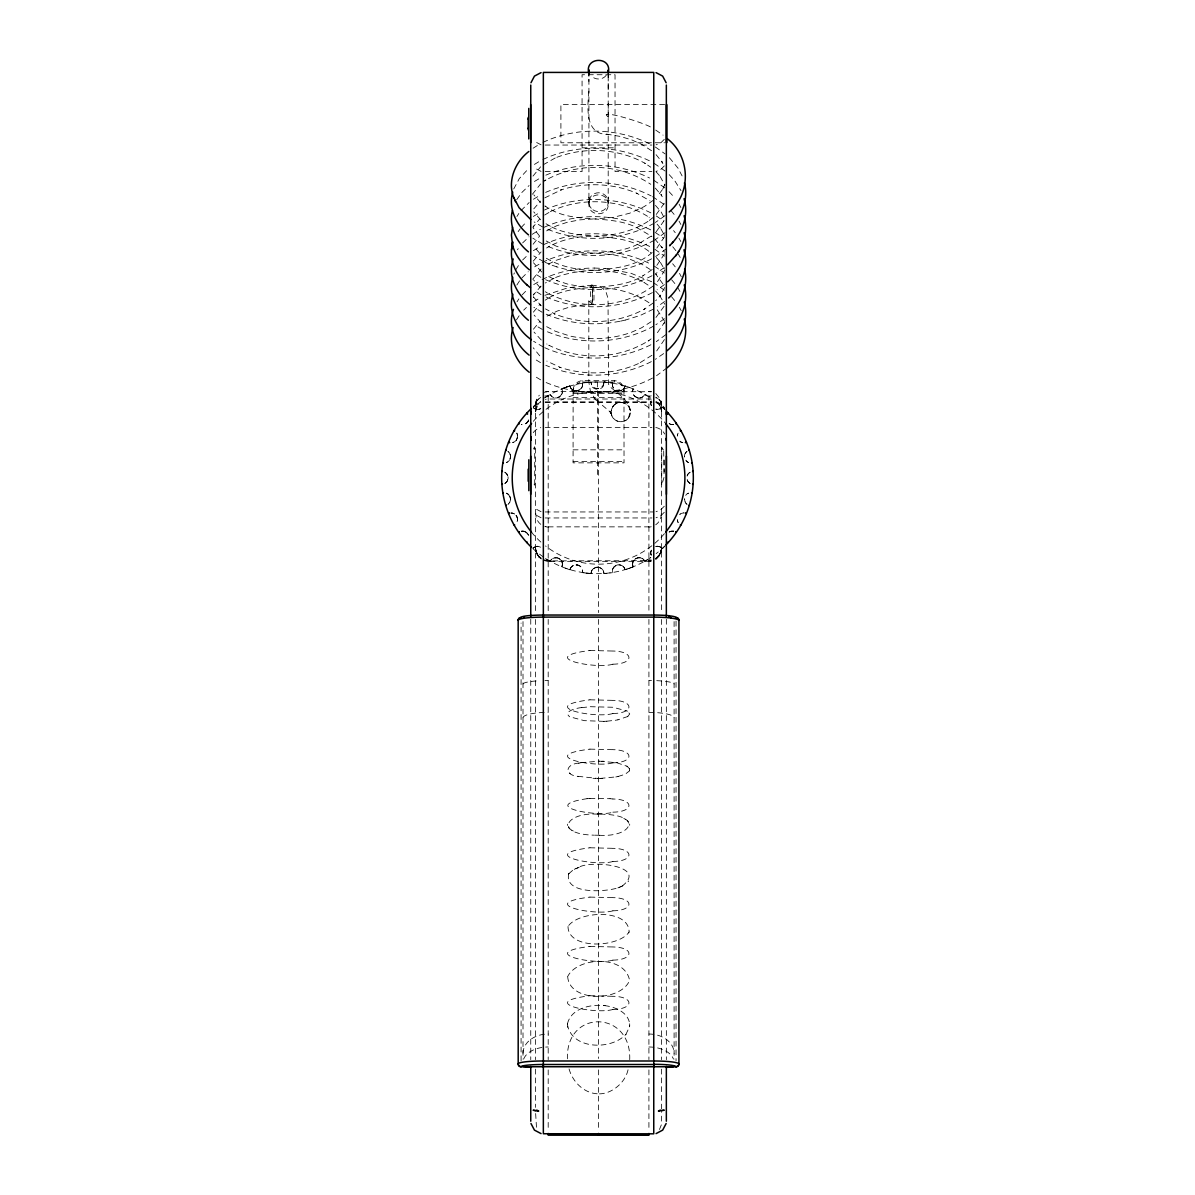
<?xml version="1.0" encoding="UTF-8"?>
<svg xmlns="http://www.w3.org/2000/svg" width="1195" height="1195" viewBox="0 0 1195 1195"><rect width="100%" height="100%" fill="white"/><g stroke="black" fill="none" stroke-linecap="round" stroke-linejoin="round"><path stroke-width="0.75" stroke-dasharray="5 3.75" d="M521.08 1060.787L521.08 623.043M588.911 202.478L588.911 201.268M588.911 91.164C587.342 107.684 584.624 135.408 608.718 134.363M588.911 81.484L588.911 79.228M588.911 76.405L588.911 74.493M608.195 89.774L608.195 80.005M608.195 77.705L608.195 74.792M651.215 395.844L648.93 396.426M650.05 560.948L649.273 560.993L651.215 560.679L548.191 560.888L548.191 559.947M630.377 410.766L628.495 404.761M548.191 396.441L548.191 395.679L544.726 396.038M648.915 560.515L651.215 559.962M663.688 451.202L664.076 477.193L661.716 485.2L661.716 446.96L663.688 451.202M664.196 460.06L664.181 471.009M661.507 548.385L661.298 550.805M629.72 1059.651C631.662 1010.089 565.728 1008.565 567.401 1058.8M535.599 404.373L536.48 400.071L535.599 404.283L535.599 612.736M548.191 560.515L544.726 560.515L548.176 560.888L545.488 558.513M510.564 456.52L509.921 459.328M567.431 1024.205C571.12 1049.658 611.198 1050.584 626.06 1034.243M629.675 1026.027L629.675 1023.771M548.176 560.858L545.323 560.365L548.191 560.694L545.906 560.679L547.833 560.993L547.056 560.948M603.983 382.385L603.356 384.82M535.599 404.283L536.002 402.536M535.614 404.015L536.48 399.474L539.289 395.201M535.599 411.588L537.66 404.597L535.644 410.527M535.599 404.971L535.808 401.834M655.816 559.499L659.461 555.839L661.507 548.535M597.739 814.168C565.295 811.988 554.047 834.14 593.706 835.156M599.382 835.275C631.826 837.381 643.179 815.363 603.4 814.273M567.431 824.147L567.431 825.476M629.675 825.297L629.675 823.967M650.812 402.058L650.857 404.074A5.631 4.272 33.4 0 0 651.38 405.553M567.491 1023.652C571.285 1008.311 590.33 1004.159 604.102 1005.563M625.851 1034.511L629.616 1026.58M508.084 478.807L508.084 476.88M567.401 1024.488L567.52 1023.368M629.586 1026.863L629.705 1025.743M612.438 383.296L612.452 385.627A9.037 5.915 30.5 0 0 612.587 386.418L613.573 388.226A5.706 4.332 7.7 0 0 621.415 390.182M661.104 551.298C661.91 547.728 660.551 553.584 661.298 550.626L661.298 551.254M661.208 550.85L661.388 549.849L660.103 554.092M661.179 550.97L661.388 549.849M562.337 392.483L561.71 394.44M632.663 563.203L633.29 561.247M588.911 203.419C589.419 192.126 607.523 192.081 608.18 203.284M650.946 551.194L650.767 553.24M567.685 976.659C569.492 1002.724 621.041 1001.813 629.586 980.393C624.925 954.79 577.812 956.627 567.774 976.36M660.94 551.866L661.298 550.417L660.252 553.599M661.029 551.776L661.298 550.626L659.461 555.227M517.495 437.714L516.24 440.313M569.925 569.507L570.956 567.416A8.873 5.721 -6.2 0 1 571.837 566.535M579.097 763.082C565.549 763.874 563.442 775.137 578.335 776.406M629.496 770.805L629.496 768.669M660.626 552.971L661.298 550.417M628.047 1069.809C625.045 1083.492 610.376 1094.949 597.366 1093.784M659.461 554.988L661.029 551.582M664.047 323.606L664.495 322.396L656.324 334.271M568.013 926.498C568.058 950.1 618.935 947.695 629.108 931.966C629.063 908.364 578.171 910.754 568.013 926.498L568.462 925.602M664.764 287.517L659.371 296.763L660.223 295.748L655.711 300.692M664.913 184.403L662.433 189.796L663.135 188.571L657.489 196.279M561.904 566.699L562.412 564.413A9.037 5.915 43.3 0 0 562.442 563.607M591.555 571.076L591.017 573.346A6.483 6.483 0 0 1 597.5 567.177L598.471 567.252M664.913 270.01L657.34 281.93M513.731 188.959L519.302 178.608L527.906 169.331M664.51 253.908L656.608 265.678L657.355 264.842M513.835 274.193L514.403 272.908M664.45 339.574L656.369 351.405L657.145 350.613M664.584 236.655L656.518 248.575M618.024 776.511L625.179 774.255L629.421 770.939M664.121 220.657L655.786 232.308L656.608 231.412M664.047 306.323L655.592 317.96L656.503 317.108M664.241 203.284L655.846 215.04M533.538 449.006L534.703 446.96L534.703 485.2L533.239 482.571M628.645 932.847L629.108 931.966M659.461 1129.514L661.298 1124.928L661.507 1110.364M528.429 420.924L526.622 423.164M655.816 558.842L660.626 552.912M532.417 194.247L540.603 183.955M659.461 554.764L660.626 552.628M533.762 225.87L533.015 227.214L539.498 219.118M515.777 269.846L519.466 263.931M532.686 279.272L541.096 269.024M532.985 176.098L540.618 166.807M534.09 448.005L534.703 446.96M568.686 873.889C564.055 895.01 606.955 891.963 618.786 887.556M622.027 886.167C649.258 865.329 589.374 859.832 578.32 867.57M509.787 502.258L508.562 503.857M685.213 453.443L686.438 451.829A9.037 5.915 -85.2 0 1 687.05 451.247A6.483 6.483 0 0 0 684.436 456.819M533.194 261.182L541.096 251.936M517.495 249.785L518.197 248.635M533.119 244.243L539.528 236.207M536.54 401.415L538.019 399.593M516.852 285.052L519.571 280.84M534.075 293.821L533.284 295.09L541.021 286.113L540.02 287.024M516.419 319.946L519.123 315.764M533.433 329.208L539.961 321.306M516.957 216.459L518.809 213.502M517.002 301.842L518.899 298.884M533.373 312.164L539.991 304.202M516.733 199.67L521.707 192.634L529.086 185.524M533.777 208.871L540.528 201.074M613.095 406.195L611.467 409.452L611.392 414.187M628.48 417.966L630.407 411.02M568.835 873.694L573.003 870.065L579.202 867.241M568.462 874.202L569.059 873.381M628.062 881.731L628.645 880.909M592.137 570.015L593.557 568.521M518.137 231.606L520.258 228.708M581.173 388.569L582.219 386.792A8.873 5.721 -31.9 0 0 582.488 385.641L582.577 383.386M613.827 567.117L612.781 568.895A8.873 5.721 -31.9 0 0 612.512 570.045L612.438 572.39A6.483 6.483 0 0 1 617.382 564.936L618.816 564.772M537.153 400.415L538.945 398.816M664.301 139.337L660.656 142.982L656.055 144.834M664.301 165.911L660.656 169.57L656.055 171.408M664.301 506.217L660.656 509.862L656.055 511.699M664.301 512.267L660.656 515.926L656.055 517.764M659.461 555.122L655.816 558.677L657.818 557.004M613.095 406.21L613.722 405.463M628.48 417.966C624.432 423.822 614.424 422.552 611.9 415.92M521.11 227.618L526.218 222.15M520.975 210.634L529.161 202.523M522.081 294.926L527.339 289.534M521.842 278.002L528.25 271.698M522.633 260.002L528.115 254.669M606.164 75.39C602.624 80.08 594.931 80.244 591.211 75.688M522.618 242.929L529.071 236.759M523.709 310.132L526.442 307.459M613.722 405.463C618.114 400.385 627.27 402.013 629.69 408.257M533.299 548.042L534.718 547.026A8.873 5.721 19.5 0 1 535.898 546.623M623.237 389.182L621.519 390.332M571.763 566.505L573.481 565.369M667.183 367.761L656.533 375.708M666.496 248.65L655.682 256.507M664.196 267.605L656.04 273.401M534.449 406.195L541.066 402.715M665.869 334.66L656.294 341.636M653.292 217.37L647.526 221.732L648.392 221.135C632.977 231.262 614.379 235.639 596.111 236.027M665.107 232.666L655.726 239.329M655.816 558.961L657.818 557.348M653.112 303.022L644.06 309.371L644.882 308.893C617.516 324.054 582.966 325.667 554.121 313.688L555.048 314.076L545.488 308.907M664.495 318.707L655.891 324.726M653.381 200.222L644.239 206.586L629.586 213.248L613.184 217.37L595.259 218.939M665.107 215.593L655.383 222.464M653.172 285.949C622.565 308.415 581.263 310.521 547.355 293.029L548.296 293.611L545.368 291.759M664.539 301.543L657.384 306.757M655.816 558.214L657.818 556.676M538.84 398.697L540.767 397.442M652.231 269.547L642.955 275.776L643.687 275.358C614.26 294.03 576.543 280.362 547.161 298.884L548.161 298.302L545.219 300.154M664.405 284.604L657.116 289.817M651.932 355.288L639.101 363.295L639.818 362.936C614.992 374.588 585.52 375.992 559.574 367.194L560.365 367.462L546.847 361.084M652.171 252.533C624.029 276.896 586.043 264.2 553.957 278.211L554.898 277.808L545.353 282.991M559.962 396.591L557.363 397.83M635.038 559.111L637.637 557.856M651.081 338.902L648.153 341.038L648.99 340.426C619.652 359.217 579.844 360.965 548.819 345.206L549.805 345.743L546.757 343.951M663.643 353.586L655.368 359.307M651.32 236.057L638.309 243.944L639.071 243.586C617.576 255.132 592.765 251.234 569.746 255.835L555.182 260.629L545.473 265.783M651.126 321.739L641.536 327.818L631.02 332.479C611.526 339.32 590.091 340.455 569.925 336.019L555.331 331.254L545.607 326.115M543.142 181.909L545.921 179.967L544.875 180.624C578.35 161.639 618.726 163.282 650.797 184.299M533.433 250.651L539.318 246.902M533.119 148.21L539.064 144.431M543.232 164.761L555.69 157.725L554.794 158.128C583.683 146.417 618.188 148.135 645.405 163.536L644.583 163.028L650.752 167.18M532.268 234.295L540.379 229.261M533.358 216.444L540.558 212.008M627.958 716.432L617.815 719.853M533.702 301.708L540.962 297.301M533.448 199.251L540.782 194.83M544.681 215.04L550.716 211.395L549.775 211.873C581.024 196.622 620.862 198.549 649.961 217.849L649.124 217.266M627.435 716.776L629.75 713.938L627.45 711.115M505.007 483.407L506.56 482.123A5.706 4.332 84.8 0 0 506.725 474.042M689.993 472.279L688.439 473.564A5.706 4.332 84.8 0 0 687.259 475.744M533.717 284.604L540.812 280.347M544.158 398.025L550.088 394.365L548.146 395.5M646.853 560.186L644.897 561.321L650.842 557.662M534.449 181.476L540.558 177.831M544.771 197.862L561.486 189.766L560.664 190.02C585.49 181.939 613.334 183.149 637.308 193.485L636.591 193.157L649.946 200.805M534.419 164.432L539.05 161.579M534.688 266.829L540.857 263.199M546.578 247.992L549.61 246.185L548.669 246.693C562.023 239.418 577.334 236.356 592.436 236.057M546.608 230.874L556.482 225.855L567.207 222.285L579.859 219.865L593.138 218.969M547.086 316.092L557.019 311.148L567.804 307.653L580.456 305.308L593.258 304.486A9.68 0.792 89.5 0 0 593.84 289.952A9.68 0.792 89.5 0 0 592.466 289.952A9.68 0.792 89.5 0 0 593.258 304.486M654.442 240.135C621.519 258.598 579.456 260.54 544.98 245.154M653.77 326.011C621.385 343.951 580.426 345.818 546.399 331.344M660.282 408.66L662.105 407.226A6.483 6.483 0 0 1 655.921 409.273M654.083 223.271C621.654 241.241 580.74 243.183 546.593 228.857M653.441 309.147L640.43 315.346L625.582 320.021M552.688 558.558L554.614 557.826M652.38 292.611C619.757 309.953 578.828 311.522 545.025 296.524M652.515 378.053C619.697 395.53 578.529 397.069 544.576 381.847M652.037 275.731C619.324 292.79 578.514 294.343 544.756 279.316M651.35 361.622C619.085 378.158 579.067 379.771 545.786 365.267M651.604 258.837C622.744 273.969 587.701 276.448 556.676 266.829M650.916 344.743C618.353 361.234 578.096 362.638 544.726 347.685M542.067 279.645C558.244 271.37 576.573 268.053 594.632 268.053M617.905 887.885L621.744 886.302M574.242 869.348L576.169 868.421M620.937 886.705L622.864 885.764M542.142 262.497C575.452 246.319 616.366 247.26 649.482 263.468M542.874 159.503C576.244 143.684 617.023 144.879 650.035 161.086M543.187 244.855C576.782 229.141 617.71 230.351 650.737 246.992M542.963 142.369C576.453 126.491 617.457 127.671 650.468 144.237M544.263 227.244C577.768 211.993 618.442 213.427 651.155 230.097M544.502 210.006C577.887 194.994 618.263 196.264 650.842 212.874M578.992 390.272L576.184 390.914M616.008 565.414L617.382 564.936A6.483 6.483 0 0 1 625.105 569.612M544.95 295.314L568.237 287.711L593.108 285.112M545.667 192.38C578.948 177.891 618.935 179.384 651.185 195.935M545.846 175.172C578.574 161.041 617.621 162.281 649.572 177.995M513.701 442.24L512.521 442.613M577.036 868.048L577.962 867.704M619.144 887.422L620.071 887.063M633.216 566.953L625.134 569.776L633.186 566.908A6.483 6.483 0 0 1 636.263 558.334A6.483 6.483 0 0 1 644.822 561.172L643.313 559.26M543.561 392.408L548.191 391.512L651.215 391.736L648.915 391.512L648.915 612.602M535.838 546.563L537.884 546.279M640.386 397.86L642.312 397.128A8.873 5.721 6.7 0 0 643.254 396.396L644.777 394.619A6.483 6.483 0 0 1 636.263 397.352L635.038 396.591M546.19 314.18C569.507 324.398 596.081 326.041 620.907 321.067M620.593 321.141L625.971 319.931M612.871 910.799C634.291 910.545 634.306 897.893 612.871 897.639M580.815 762.724L599.337 761.155M600.129 778.423L616.291 776.87M578.589 763.187L581.263 762.634M615.843 776.959L618.517 776.406M581.711 707.634L590.39 706.708M606.731 721.212L615.41 720.271M581.86 707.604C578.126 707.709 562.188 711.1 569.656 716.791M615.261 720.301L617.979 719.823M612.871 664.196C634.291 663.942 634.306 651.29 612.871 651.021M612.871 713.52C634.291 713.266 634.306 700.614 612.871 700.345M612.871 762.843C634.291 762.574 634.306 749.937 612.871 749.668M612.871 812.167C634.291 811.898 634.306 799.246 612.871 798.992M612.871 861.476C634.291 861.222 634.306 848.57 612.871 848.316M612.871 960.123C634.291 959.869 634.306 947.217 612.871 946.963M612.871 1009.446C634.291 1009.192 634.306 996.54 612.871 996.286M589.927 650.498L612.915 651.036M589.927 699.807L612.915 700.36M589.927 749.131L612.915 749.683M589.927 798.454L610.077 798.693M589.927 847.778L612.915 848.316M589.927 897.101L612.915 897.639M589.927 946.425L612.915 946.963M589.927 995.749L612.915 996.286M582.518 383.027L591.017 382.056L588.089 382.34M606.911 573.346L603.983 573.615L612.482 572.674M598.471 388.435L596.529 388.435M596.529 567.252L597.5 567.177A6.483 6.483 0 0 1 603.983 573.451L603.445 571.076A9.037 5.915 17.6 0 0 603.131 570.329M612.915 664.196C595.707 669.514 535.166 657.384 589.986 650.483M612.915 713.505C595.707 718.837 535.166 706.708 589.986 699.807M612.915 762.828C595.707 768.161 535.166 756.017 589.986 749.131M587.089 798.678C537.108 806.177 598.501 817.574 612.915 812.152M612.915 861.476C595.707 866.808 535.166 854.664 589.986 847.778M612.915 910.799C595.707 916.132 535.166 903.988 589.986 897.086M612.915 960.123C595.707 965.455 535.166 953.311 589.986 946.41M612.915 1009.446C595.707 1014.779 535.166 1002.635 589.986 995.734M548.191 391.512L545.906 391.736L548.191 391.512L548.191 612.602M651.215 561.336L545.906 561.336M587.029 798.693L589.986 798.454M649.482 560.679C652.291 559.708 649.647 562.143 648.915 559.947M590.255 706.708L612.886 707.261L627.539 711.159M603.878 721.362L606.851 721.197M672.904 424.569L670.843 424.389M522.095 531.118L524.157 531.297M603.983 721.362L584.221 720.645L569.582 716.746M602.519 778.363L597.784 778.438M657.116 409.407L659.162 409.123A8.873 5.721 19.5 0 0 660.223 408.615M591.779 304.501A9.68 0.956 88.8 0 0 592.317 289.982A9.68 0.956 88.8 0 0 590.659 289.982A9.68 0.956 88.8 0 0 591.779 304.501L592.989 304.516L588.986 301.245M591.391 285.142L597.679 285.739L602.922 288.413L606.074 292.177L608.016 298.347L608.524 384.267L610.959 387.583L623.85 398.219L628.794 405.389M597.575 814.168L603.565 814.288M599.531 835.275L593.542 835.156M664.599 104.533L560.903 104.533L560.903 142.773L664.599 142.773M545.189 145.043L651.917 145.043M582.07 147.821L615.037 147.821M545.189 171.602L582.07 171.602L582.07 74.732L615.037 74.732L615.037 171.602L651.917 171.602M573.077 390.362A9.68 9.68 0 0 1 582.772 380.667L614.349 380.667A9.68 9.68 0 0 1 624.029 390.362M582.772 382.056L614.349 382.056A9.68 9.68 0 0 1 624.029 391.736L573.077 391.811A9.68 9.68 0 0 1 582.772 382.056L582.772 380.667M573.077 392.035L624.029 392.035M573.077 393.424L624.029 393.424M573.077 397.651L624.029 397.651M545.189 401.849L651.917 401.849M545.189 402.491L651.917 402.491M545.189 427.392L651.917 427.392M573.077 449.828L624.029 449.828M573.077 461.464L624.029 461.464M545.189 511.953L653.755 511.953M545.189 517.958L651.917 517.958M548.191 526.861L648.915 526.861M599.278 761.155L616.65 762.724L627.076 766.264M577.917 776.317L597.844 778.438M594.453 287.338C613.991 287.487 634.082 292.148 650.214 303.575M593.945 287.338L580.695 286.531L568.058 284.216L556.467 280.466L557.258 280.795L547.325 275.866M594.512 268.053L605.058 268.502M593.078 270.279C578.38 270.189 560.5 266.888 546.309 258.195L547.265 258.792M595.304 270.279C612.438 270.518 629.795 274.282 644.747 282.842L643.911 282.364L650.17 286.471M592.361 253.116L579.097 252.13L566.505 249.635L555.959 246.036L546.205 240.972M596.051 253.176L613.946 254.864L626.778 257.941L641.371 263.931L650.991 269.995M601.683 761.185L604.162 761.275M592.944 778.303L595.424 778.408M618.816 390.914L616.008 390.272M576.184 564.772L578.992 565.414M547.056 560.111L550.103 561.321L544.726 559.693M621.684 402.446L620.758 402.401L623.432 402.76M548.191 560.679L545.323 560.365M547.639 560.679L544.726 560.186M597.216 1093.784C583.504 1092.977 572.465 1081.52 568.999 1068.718M648.915 391.512L651.215 391.736M605.014 268.487L630.691 273.147L651.843 281.796M673.293 531.163L671.276 531.207A5.631 4.272 -56.6 0 0 669.2 532.074M610.018 798.678L612.915 798.992M604.506 1005.607C614.992 1006.787 628.226 1012.18 629.72 1024.055M603.594 1005.503L605.148 1005.682M608.255 117.035C596.962 108.088 646.973 123.608 651.648 127.745M606.343 134.064L620.16 136.424L631.677 139.875L642.133 144.61L651.634 150.764M607.418 114.66L608.852 114.884M512.132 512.999L514.104 513.641M682.479 442.613L680.896 442.06M544.935 526.412L545.906 526.651M637.637 397.83L636.263 397.352A6.483 6.483 0 0 1 633.141 388.898L632.588 391.273A9.037 5.915 43.3 0 0 632.558 392.079L633.111 394.051A5.631 4.272 20.6 0 0 640.296 397.651M557.363 557.856L559.962 559.111M541.066 144.834L534.449 141.354M541.066 171.408L534.449 167.927M656.055 402.715L660.656 404.552L664.301 408.212M541.066 511.699L534.449 508.219M541.066 517.764L534.449 514.283M545.069 262.317L553.031 265.589M625.134 385.91L633.216 388.733M569.866 569.776L561.784 566.953A6.483 6.483 0 0 0 558.737 558.334A6.483 6.483 0 0 0 550.178 561.172L551.687 559.26A8.873 5.721 6.7 0 1 552.747 558.603M552.165 265.29L557.467 267.097M535.48 409.004L537.451 409.407A5.631 4.272 -43.7 0 0 540.618 408.556M606.223 114.421L606.836 114.884M655.816 397.83L656.339 398.084M655.816 397.173L657.877 398.607M625.508 819.322L623.79 818.441M571.598 830.107L573.316 831.003M543.68 261.69L533.792 255.939M543.352 347.058L533.582 341.262M542.664 244.034L532.821 238.163M542.321 329.417L534.852 325.1M542.545 226.93L534.15 221.941M540.528 362.638L533.508 358.366M542.171 312.239L533.851 307.309M660.282 547.026L662.105 548.475M541.021 294.553L533.732 290.131M540.618 379.846L533.388 375.409M540.827 277.33L533.821 273.043M646.853 395.5L644.897 394.365L650.842 398.025M573.092 390.138L571.494 388.913M652.575 196.667L664.629 204.808M653.232 282.543L664.33 290.131M546.055 223.779L552.269 227.304L551.313 226.811C581.98 242.51 620.295 229.365 648.885 251.309L648.063 250.726L651.006 252.877M653.74 180.236L664.883 187.884M654.412 266.186L664.36 273.013M642.641 558.767L640.819 557.931A5.631 4.272 -30.9 0 0 633.514 561.291M654.143 163.356L665.107 171.034M654.83 249.277L664.614 256.133M655.323 147.015L665.137 153.931M627.3 766.413L629.586 768.878M655.189 232.398L663.449 238.074M655.696 130.076L663.106 135.169M626.792 766.085L627.599 766.592M569.507 773.001L570.314 773.509M656.279 215.951L663.628 221.09M545.906 206.645L544.905 205.958C572.091 225.347 606.029 213.233 635.979 227.125L651.917 236.505M689.664 483.198L688.171 481.779A5.706 4.332 84.8 0 1 687.394 479.867M505.336 472.488L506.829 473.907M539.289 556.676L541.305 558.214M686.766 461.509L688.544 462.555A6.483 6.483 0 0 1 685.542 460.15M508.233 494.177L506.456 493.132A6.483 6.483 0 0 1 507.89 504.424M539.289 557.348L541.305 558.961M655.816 393.573L660.626 399.474L661.507 404.971M541.679 271.982L533.493 262.736M526.622 532.522L528.429 534.777M541.26 340.022L534.045 332.09M540.26 557.931C536.63 555.376 534.344 546.07 537.003 553.897L535.868 550.716L539.289 557.856M551.687 396.426L550.223 394.619A6.483 6.483 0 0 0 558.737 397.352A6.483 6.483 0 0 0 561.859 388.898L562.412 391.273M541.215 322.889L534.135 315.121M627.375 820.592L628.406 821.577M569.746 828.852L568.402 827.508M540.663 219.805L533.732 211.859M540.125 304.889L541.126 305.8L533.343 296.823L534.15 298.123M540.618 202.657L533.777 194.815M658.699 399.055L660.79 401.819M656.384 274.611L655.502 273.774L664.017 285.456M540.125 287.726L533.433 279.75M659.087 399.593L659.834 400.385M654.636 238.791L662.344 248.007L661.701 246.872L664.42 252.205M665.361 409.99L662.284 407.002L664.33 408.989M595.633 399.638L610.212 411.931L609.569 411.304L611.422 414.067L611.108 412.723L611.9 415.905M623.506 566.774L621.908 565.564A5.706 4.332 -18 0 0 613.991 567.192M539.737 355.811L533.224 347.76M539.303 252.787L534.329 246.992M669.081 191.693L674.622 197.683M655.457 205.361L661.074 211.873L664.674 218.595M655.592 291.027L660.133 295.972L659.281 294.941L664.719 304.202M669.2 174.649L674.757 180.744L681.001 190.647M655.323 188.123L661.686 195.621L660.969 194.486L663.942 199.759M539.333 235.729L533.045 227.722M669.409 157.725L677.923 168.032L682.091 175.904M656.085 171.781L660.506 176.755L659.715 175.785L664.973 185.225M656.279 257.493L660.626 262.467L659.909 261.526L664.525 269.443L664.032 268.248M656.1 154.678L662.209 162.236L661.567 161.191L664.36 166.523M588.806 300.781L588.836 382.071L590.36 391.019L594.946 398.861M670.933 210.559L676.086 216.773M657.116 224.137L661.298 229.171L660.506 228.111L664.853 236.072L664.345 234.713M594.692 398.592L595.887 399.907M671.456 296.629L675.743 301.827M657.25 309.804L664.853 321.679M508.831 452.113L509.981 453.831A5.706 4.332 -82.3 0 1 507.905 461.838L506.456 462.555A6.483 6.483 0 0 0 507.89 451.262A8.873 5.721 83.8 0 1 508.801 452.188M671.62 279.735L675.1 283.827M672.636 263.736L675.235 266.858M672.74 246.753L675.997 250.83M673.562 230.59L675.235 232.696M516.24 515.374L517.495 517.973M610.914 412.887L610.391 412.17L611.467 413.978L610.824 412.768M570.956 388.27L569.925 386.179A6.483 6.483 0 0 0 577.618 390.75A6.483 6.483 0 0 0 582.548 383.192M603.072 570.344L601.772 568.79A5.706 4.332 -5.2 0 0 593.691 568.626M626.673 401.654L627.674 403.208M677.46 287.039L681.24 293.716M678.267 254.072L680.209 257.403M679.522 273.371L681.299 276.792M534.09 484.139L534.703 485.2M678.894 238.119L680.791 241.48M536.48 552.971L535.718 549.849L537.66 554.764M679.029 221.12L680.866 224.466M679.402 307.309L681.21 310.685M679.104 204.151L680.866 207.512M536.48 552.747L537.66 554.988M535.718 549.849L537.66 555.227M662.866 449.006L663.374 450.052M685.019 501.855L686.169 503.573A8.873 5.721 83.8 0 0 687.08 504.32A6.483 6.483 0 0 1 684.436 498.883M591.644 384.82L591.017 382.385M536.48 552.941L537.003 554.092M509.921 496.358L510.564 499.166M633.096 566.699L632.588 564.413A8.873 5.721 -44.8 0 1 632.738 563.189M651.245 555.242L650.976 554.435M629.69 408.242L630.288 410.139M625.075 569.507L624.044 567.416A9.037 5.915 4.8 0 0 623.566 566.759M661.328 409.437L659.461 404.597L661.462 410.527M536.48 1127.258L535.599 1112.784M536.002 551.283L535.599 548.535L535.808 550.805M677.475 520.736L678.207 522.663A6.483 6.483 0 0 1 677.341 519.541M517.525 434.95L516.793 433.023A6.483 6.483 0 0 1 512.147 442.688M661.298 401.998L661.507 404.373L660.626 400.071L661.507 404.687M562.382 563.592L561.889 561.635A5.631 4.272 20.6 0 0 554.704 558.035M567.401 1026.176L567.52 1027.327M535.599 548.49L535.808 551.209M661.298 409.198L661.507 411.588A12.592 12.577 0 0 0 655.816 401.072M661.462 403.462L661.507 612.736M608.285 117.244L608.195 100.589M535.614 548.61L535.599 548.311M664.181 470.89L664.196 472.1M608.18 197.07L608.195 198.938M588.911 197.19L588.926 199.057M676.041 621.101L676.041 1060.787M674.099 621.564L674.099 1059.099M666.347 619.264L666.347 1059.681M661.507 619.473L661.507 1059.681M661.507 1069.137L661.507 1108.87M661.298 401.819L661.298 402.685M648.915 619.413L648.915 1059.606M648.915 1069.898L648.915 1130.709M623.984 389.48L624.029 462.853L573.077 462.853L573.122 389.48M614.349 380.667L614.349 382.056M608.195 74.643L608.195 205.241C607.687 216.534 589.598 216.594 588.926 205.376L588.911 74.807M598.561 391.527L598.561 612.602M598.561 619.413L598.561 1058.486M598.561 1069.898L598.561 1130.709M597.5 382.012L597.5 477.851M548.191 619.413L548.191 1059.606M548.191 1069.898L548.191 1130.709M535.599 619.473L535.599 1059.681M535.599 1069.137L535.599 1107.392M530.759 619.264L530.759 1059.681M523.007 621.564L523.007 1059.099M504.992 472.354A8.873 5.721 71 0 1 505.321 472.563M504.798 472.159A6.483 6.483 0 0 1 504.798 483.542M517.315 435.055A5.631 4.272 -69.4 0 1 513.716 442.255M528.519 419.998A5.631 4.272 -56.6 0 1 523.724 424.494L521.707 424.524A9.037 5.915 -33.8 0 1 521.304 424.524M528.773 420.042A6.483 6.483 0 0 1 521.468 424.494M535.435 409.048A9.037 5.915 -20.9 0 1 534.688 408.705L533.299 407.644A6.483 6.483 0 0 0 540.827 408.645M664.793 546.055A95.824 95.824 0 0 1 656.115 553.658M650.752 557.512A95.824 95.824 0 0 1 532.836 548.565M533.538 406.494A95.824 95.824 0 0 1 540.2 401.042M545.323 397.472A95.824 95.824 0 0 1 650.827 398.219M655.935 401.893A95.824 95.824 0 0 1 664.554 409.392M562.337 391.303A8.873 5.721 -44.8 0 1 562.262 392.498M561.486 394.395A5.631 4.272 -30.9 0 1 554.181 397.771L552.359 396.934A9.037 5.915 -8.1 0 1 551.642 396.456M581.009 388.494A5.706 4.332 -18 0 1 573.047 390.182M571.434 388.928A9.037 5.915 4.8 0 1 570.911 388.285M603.744 384.88A6.333 5.243 0 0 1 597.5 389.241A6.333 5.243 0 0 1 591.256 384.88M603.983 382.236A6.483 6.483 0 0 1 597.5 388.509A6.483 6.483 0 0 1 591.017 382.236M612.452 383.192A6.483 6.483 0 0 0 617.382 390.75A6.483 6.483 0 0 0 625.105 386.075L624.044 388.27A8.873 5.721 -6.2 0 1 623.163 389.152M651.35 405.628A6.483 6.483 0 0 1 651.185 400.609L650.976 401.251A9.037 5.915 56.2 0 0 650.767 402.028M657.056 409.183A5.631 4.272 33.4 0 1 655.771 408.989M673.621 424.404A8.873 5.721 32.4 0 1 672.86 424.494M670.231 423.956A5.631 4.272 46.3 0 1 669.26 423.463M673.532 424.494A6.483 6.483 0 0 1 669.155 423.702M680.956 441.836A5.631 4.272 59.1 0 1 679.88 441.089M682.853 442.688A6.483 6.483 0 0 1 679.88 441.418M686.856 461.36A5.706 4.332 72 0 1 685.84 460.194M684.601 456.998A5.706 4.332 72 0 1 685.153 453.383M690.008 483.333A8.873 5.721 71 0 1 689.679 483.124M690.202 483.542A6.483 6.483 0 0 1 687.08 479.598M687.08 476.088A6.483 6.483 0 0 1 690.202 472.159M685.153 501.751A5.706 4.332 -82.3 0 1 684.66 498.912M685.721 495.372A5.706 4.332 -82.3 0 1 687.095 493.849L688.544 493.132A6.483 6.483 0 0 0 685.542 495.537M677.684 520.632A5.631 4.272 -69.4 0 1 677.595 519.78M679.791 514.433A5.631 4.272 -69.4 0 1 681.284 513.432L683.256 512.954A9.037 5.915 -46.7 0 1 684.093 512.894A6.483 6.483 0 0 0 679.88 514.268M673.323 531.103A9.037 5.915 -33.8 0 1 673.696 531.178M669.155 531.984A6.483 6.483 0 0 1 673.532 531.192M651.036 554.405A8.873 5.721 -57.6 0 1 650.842 553.21M651.185 551.194A5.631 4.272 -43.7 0 1 651.574 550.178M655.771 546.518A5.631 4.272 -43.7 0 1 657.549 546.264L659.52 546.683A9.037 5.915 -20.9 0 1 660.312 546.996M651.185 555.092A6.483 6.483 0 0 1 651.35 550.058M655.921 546.414A6.483 6.483 0 0 1 662.179 548.55M642.701 558.722A9.037 5.915 -8.1 0 1 643.358 559.23M591.63 571.076A8.873 5.721 -19 0 1 592.227 570.03M569.895 569.612A6.483 6.483 0 0 1 577.618 564.936A6.483 6.483 0 0 1 582.548 572.495L582.548 570.06A9.037 5.915 30.5 0 0 582.413 569.268L581.427 567.461A5.706 4.332 7.7 0 0 573.585 565.504M537.944 546.503A5.631 4.272 33.4 0 1 540.573 547.22M533.209 548.132A6.483 6.483 0 0 1 540.827 547.056M521.379 531.282A8.873 5.721 32.4 0 1 522.14 531.192M524.157 531.521A5.631 4.272 46.3 0 1 528.668 535.674M521.468 531.192A6.483 6.483 0 0 1 528.773 535.644M512.162 513.088A8.873 5.721 45.2 0 0 510.952 512.999A6.483 6.483 0 0 1 516.793 522.648L517.42 521.154A5.631 4.272 59.1 0 0 514.044 513.865M508.144 494.327A5.706 4.332 72 0 1 509.847 502.303M508.592 503.917A9.037 5.915 -85.2 0 1 507.95 504.439M533.239 432.65A12.772 12.772 0 0 1 540.767 427.601M533.254 406.927A12.592 12.592 0 0 1 540.782 402.117M655.786 402.013A12.592 12.592 0 0 1 664.689 408.197M655.801 427.481A12.772 12.772 0 0 1 664.719 434.009M651.215 399.22A12.592 12.577 0 0 0 648.915 399.01L548.191 399.01A12.592 12.577 0 0 0 545.204 399.369M661.298 513.701A12.921 12.891 0 0 1 655.696 524.814M651.245 526.756A12.921 12.891 0 0 1 648.93 527.07M548.191 527.07A12.921 12.891 -12.5 0 1 545.174 526.592M540.782 524.366A12.921 12.891 -12.5 0 1 535.823 513.701M535.599 411.588A12.592 12.577 0 0 1 540.678 401.505M648.915 1046.984A25.17 15.655 -0.1 0 1 673.427 1059.024M648.915 1034.019A25.17 19.329 -0.1 0 1 674.099 1053.273M648.915 712.384A25.17 5.452 -0.1 0 1 674.099 717.702M648.915 680.508A25.17 3.675 -0.1 0 1 651.499 680.523M656.742 680.672A25.17 3.675 -0.1 0 1 674.085 684.048M523.694 1059.024A25.17 15.655 0.1 0 1 548.191 1046.984M523.007 1053.273A25.17 19.329 0.1 0 1 548.191 1034.019M523.022 717.702A25.17 5.452 0.1 0 1 548.191 712.384M523.022 684.048A25.17 3.675 0.1 0 1 539.722 680.717M544.965 680.538A25.17 3.675 0.1 0 1 548.191 680.508M664.435 533.627A86.324 86.324 0 0 1 545.532 545.966M540.872 542.067A86.324 86.324 0 0 1 531.536 532.253M533.314 421.312A86.324 86.324 0 0 1 665.585 423.433M630.437 412.932L630.437 412.977A9.68 9.68 0 0 1 615.201 419.938A9.68 9.68 0 0 1 616.754 403.238A9.68 9.68 0 0 1 630.437 412.932M677.714 434.129L677.58 434.532A5.631 4.272 59.1 0 0 677.401 436.085A6.483 6.483 0 0 1 678.207 433.038L677.714 434.129M665.361 545.697L662.299 548.684L665.361 545.697M569.866 385.91L561.814 388.778L569.866 385.91M569.642 386.015L561.814 388.778L569.642 386.015M650.05 560.111L648.93 560.156L650.05 560.111M606.896 382.37L603.983 382.056L612.482 383.012L606.896 382.37M591.017 573.63L582.518 572.674L591.017 573.615M539.289 557.079L537.66 555.122L539.289 557.243M661.149 402.64L661.462 403.94L661.149 402.64M536.092 551.776L535.808 550.626L536.092 551.776M592.944 209.812A9.68 9.381 0 0 0 608.195 203.045A9.68 9.381 0 0 0 594.527 193.62A9.68 9.381 0 0 0 592.944 209.812"/><path stroke-width="1.5" d="M608.195 72.82L608.195 71.297M653.77 1063.879L653.755 1066.762M653.77 614.977L653.755 1133.816L543.352 1133.741L543.352 615.037L653.77 615.052A22.063 2.405 0 0 1 669.11 615.739M653.77 1064.506L543.352 1064.506A22.376 2.256 0.1 0 0 521.154 1066.747A2.853 2.793 11.2 0 1 518.197 1063.894L518.167 620.414M671.007 618.099A25.304 3.152 0.4 0 1 678.894 620.354A2.868 2.793 11.2 0 0 676.041 617.561L676.041 618.427M528.175 129.896L528.19 128.134M588.911 73.014L588.926 69.922M608.195 70.042L608.18 73.149C612.811 55.762 583.847 56.404 588.911 73.537M528.817 490.667L528.817 459.761M528.19 128.448L528.19 118.858M513.088 242.152C507.412 259.21 516.554 277.643 530.461 287.726M511.535 250.084L511.774 248.485M512.013 246.887L512.267 245.304M512.416 210.395C508.487 225.945 516.3 242.226 528.459 251.891M528.758 108.401L528.758 138.919M607.807 72.268L608.18 70.43M512.73 192.081C508.069 208.005 516.061 224.914 528.548 234.907M512.804 277.315C508.054 293.193 515.852 310.282 528.384 320.245M512.565 227.095L511.43 235.027L512.446 244.452M513.133 327.564C507.591 344.04 515.926 362.115 529.236 372.257M530.968 82.754L534.449 76.107L541.066 72.626M666.138 1123.509L662.657 1130.126L656.055 1133.607M513.477 309.356C507.292 326.086 515.583 344.713 529.146 355.124M512.909 294.269C507.457 311.507 517.271 329.895 531.402 339.738M513.223 258.957C507.278 276.075 516.524 294.732 530.52 304.904M678.058 252.444C685.168 241.793 687.588 228.111 684.093 215.742M667.542 264.797L676.549 254.684M675.877 255.685L678.745 251.428M672.397 242.764C683.211 231.247 688.678 214.144 684.048 198.714M670.41 244.87L669.588 245.752L673.263 241.823M669.394 228.872C681.628 217.326 688.783 199.58 684.436 182.88M668.827 314.942C681.225 303.5 688.693 285.814 684.586 268.98M669.17 211.948C691.696 193.291 690.337 156.201 667.213 138.635M668.617 298.018C681.12 286.606 688.798 268.755 684.526 251.891M667.676 281.796C681.314 269.936 689.395 250.606 684.063 232.756M667.183 367.761C680.881 356.05 689.291 336.915 684.242 319.02M668.991 331.807C681.688 320.245 689.022 301.842 684.242 284.888M667.004 350.807C680.791 339.111 689.261 319.961 684.287 301.976M668.124 413.231L667.363 414.038A6.483 6.483 0 0 1 668.199 413.171M528.832 151.466C514.911 162.161 506.814 181.864 514.194 198.639M519.287 531.999L518.794 532.328A6.483 6.483 0 0 1 519.183 532.059M686.348 442.255L685.303 442.583A6.483 6.483 0 0 0 686.453 442.21M509.204 513.238L508.652 513.447A6.483 6.483 0 0 1 509.653 513.118M689.156 450.276L688.858 450.366A6.483 6.483 0 0 1 689.261 450.246M659.55 1110.917L658.4 1111.021L664.301 1110.14M663.539 1110.319L662.433 1110.528M659.55 1110.349L660.656 1110.215M672.337 1067.001L674.099 1066.463M672.217 1067.015L666.272 1067.389M502.094 484.319L502.438 484.289A6.483 6.483 0 0 1 501.9 484.333M692.995 471.368L692.562 471.398A6.483 6.483 0 0 1 693.1 471.353M531.745 1066.747L665.376 1066.747M666.347 1066.747L676.041 1066.747A2.913 2.868 -18.9 0 0 678.924 1063.894L678.939 620.414M531.521 1066.747L521.08 1066.747A2.913 2.868 69.6 0 1 518.212 1063.894A25.274 2.928 0.2 0 1 543.352 1060.996L653.755 1060.996A25.274 3.047 -0.1 0 1 678.88 1063.834A2.853 2.838 41.5 0 1 676.041 1066.747L676.041 1066.747M531.088 1067.404L523.007 1066.463M502.005 471.368L502.438 471.398A6.483 6.483 0 0 0 501.9 471.353M692.906 484.319L692.562 484.289A6.483 6.483 0 0 0 693.1 484.333M537.571 1110.917L538.721 1111.021L533.179 1110.23M536.465 1110.215L537.571 1110.349M535.42 1110.648L535.928 1110.723M533.582 1110.319L534.688 1110.528M656.055 72.626L662.657 76.107L666.138 82.754M505.843 450.276L506.142 450.366A6.483 6.483 0 0 0 505.739 450.246M541.066 1133.607L534.449 1130.126L530.968 1123.509M685.796 513.238L686.348 513.447A6.483 6.483 0 0 0 685.347 513.118M508.652 442.255L509.697 442.583A6.483 6.483 0 0 1 508.547 442.21M675.713 531.999L676.206 532.328A6.483 6.483 0 0 0 675.817 532.059M530.774 219.551L519.093 207.676L513.581 197.19M526.517 284.425L527.458 285.202M529.415 269.831C521.02 263.005 514.164 253.773 512.072 242.988M526.875 413.231L527.637 414.038A6.483 6.483 0 0 0 526.801 413.171M514.896 200.282L515.508 201.716M683.973 249.785L684.884 253.31M512.894 246.14L513.267 247.604M588.911 70.296L589.299 72.253M528.175 117.409L528.19 119.171M543.352 614.992L543.352 615.052A22.406 2.39 0 0 0 521.154 617.471A2.928 2.868 -18.7 0 0 518.182 620.354A25.304 3.182 0 0 1 543.352 617.113L653.755 617.128A24.975 3.167 0 0 1 671.246 618.069M543.352 1064.058L543.352 1066.762M666.676 104.533L666.676 142.773M666.452 104.533L666.452 142.773M666.452 456.087L666.452 494.342M666.347 85.054L666.347 616.515M666.347 1066.448L666.347 1121.224M653.755 616.784L653.755 72.417L543.352 72.417L543.352 616.784M648.915 1133.457L648.915 1135.25L548.191 1135.175L548.191 1133.457M598.561 1133.457L598.561 1135.25M530.759 85.054L530.759 616.515M530.759 1066.448L530.759 1121.224M530.655 104.533L530.655 142.773M530.655 456.087L530.655 494.342M528.175 469.187L528.175 481.241M666.257 411.095A95.824 95.824 0 0 1 665.959 544.89M531.626 547.444A95.824 95.824 0 0 1 531.387 408.481M502.841 492.788A6.483 6.483 0 0 1 503.409 492.713M503.409 462.973A6.483 6.483 0 0 1 502.841 462.898M692.159 462.898A6.483 6.483 0 0 1 691.591 462.973M691.591 492.713A6.483 6.483 0 0 1 692.159 492.788M680.821 525.173A6.483 6.483 0 0 1 680.328 524.889M668.199 542.53A6.483 6.483 0 0 1 667.781 542.127M527.219 542.127A6.483 6.483 0 0 1 526.801 542.53M514.672 524.889A6.483 6.483 0 0 1 514.179 525.173M530.879 440.328A12.772 12.772 0 0 1 531.237 437.041M530.759 414.456A12.592 12.592 0 0 1 531.192 411.199M666.212 412.574A12.592 12.592 0 0 1 666.347 414.456M666.123 438.386A12.772 12.772 0 0 1 666.227 440.328M653.784 1064.327A22.376 2.435 -0.1 0 1 675.952 1066.747M676.041 617.516A2.928 2.868 69.5 0 1 678.894 620.354M518.212 620.354A2.868 2.838 41.7 0 1 521.08 617.501M668.812 615.769A22.466 2.42 0.3 0 1 675.982 617.471M524.067 617.203A25.17 0.926 0 0 1 524.441 617.158M668.871 617.143A25.17 0.762 0.4 0 1 670.47 617.232M665.779 423.672A86.324 86.324 0 0 1 665.779 532.014M531.536 532.253A86.324 86.324 0 0 1 531.536 423.433M676.206 423.374L675.713 423.687A6.483 6.483 0 0 0 676.295 423.299M680.463 430.723L680.343 430.797A6.483 6.483 0 0 1 680.821 430.514L680.463 430.723M506.142 505.321L505.843 505.41A6.483 6.483 0 0 0 506.277 505.276M689.156 505.41L688.858 505.321A6.483 6.483 0 0 0 689.261 505.44M514.343 430.618L514.268 430.573A6.483 6.483 0 0 1 514.672 430.812L514.447 430.663M519.287 423.687L518.794 423.374A6.483 6.483 0 0 0 519.183 423.627"/></g></svg>
